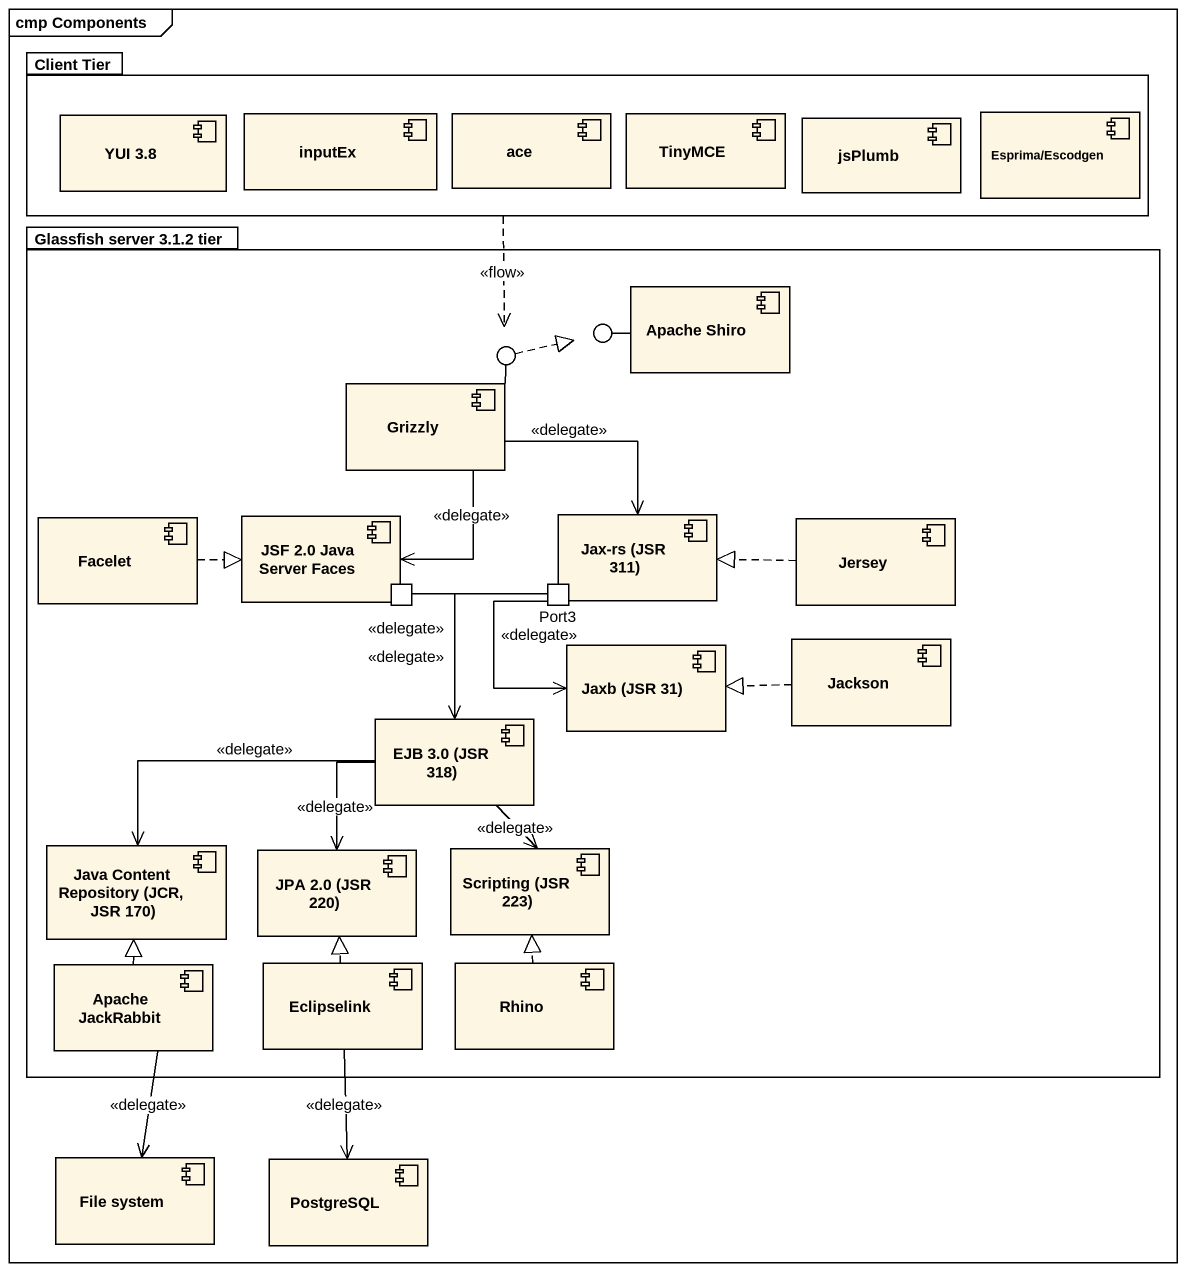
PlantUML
@startuml
mainframe cmp Components
package "Client Tier" as Client_Tier {
  component "YUI 3.8" as YUI_3_8
  component inputEx
  component ace
  component TinyMCE
  component jsPlumb
  component "Esprima/Escodgen" as Esprima_Escodgen
}
package "Glassfish server 3.1.2 tier" as Glassfish_server_3_1_2_tier {
  component "Apache Shiro" as Apache_Shiro
  component Grizzly
  component Facelet
  component "JSF 2.0 Java Server Faces" as JSF_2_0_Java_Server_Faces {
    port " " as port1
  }
  component "Jax-rs (JSR 311)" as Jax_rs_JSR_311 {
    port Port3
  }
  component Jersey
  component "Jaxb (JSR 31)" as Jaxb_JSR_31
  component Jackson
  component "EJB 3.0 (JSR 318)" as EJB_3_0_JSR_318
  component "Java Content Repository (JCR, JSR 170)" as Java_Content_Repository_JCR
  component "JPA 2.0 (JSR 220)" as JPA_2_0_JSR_220
  component "Scripting (JSR 223)" as Scripting_JSR_223
  component "Apache JackRabbit" as Apache_JackRabbit
  component Eclipselink
  component Rhino
}
() " " as lollipop1
() " " as lollipop2
component "File system" as File_system
component PostgreSQL
Grizzly -up- lollipop1
Apache_Shiro -left- lollipop2
Client_Tier ..> lollipop1 : <<flow>>
lollipop1 .right.|> lollipop2
Grizzly --> JSF_2_0_Java_Server_Faces : <<delegate>>
Grizzly --> Jax_rs_JSR_311 : <<delegate>>
Facelet .right.|> JSF_2_0_Java_Server_Faces
Jersey .left.|> Jax_rs_JSR_311
port1 --> EJB_3_0_JSR_318 : <<delegate>>
Port3 --> Jaxb_JSR_31 : <<delegate>>
Port3 --> EJB_3_0_JSR_318 : <<delegate>>
Jackson .left.|> Jaxb_JSR_31
EJB_3_0_JSR_318 -left-> Java_Content_Repository_JCR : <<delegate>>
EJB_3_0_JSR_318 --> JPA_2_0_JSR_220 : <<delegate>>
EJB_3_0_JSR_318 --> Scripting_JSR_223 : <<delegate>>
Apache_JackRabbit .up.|> Java_Content_Repository_JCR
Apache_JackRabbit --> File_system : <<delegate>>
Eclipselink .up.|> JPA_2_0_JSR_220
Eclipselink --> PostgreSQL : <<delegate>>
Rhino .up.|> Scripting_JSR_223
@enduml
